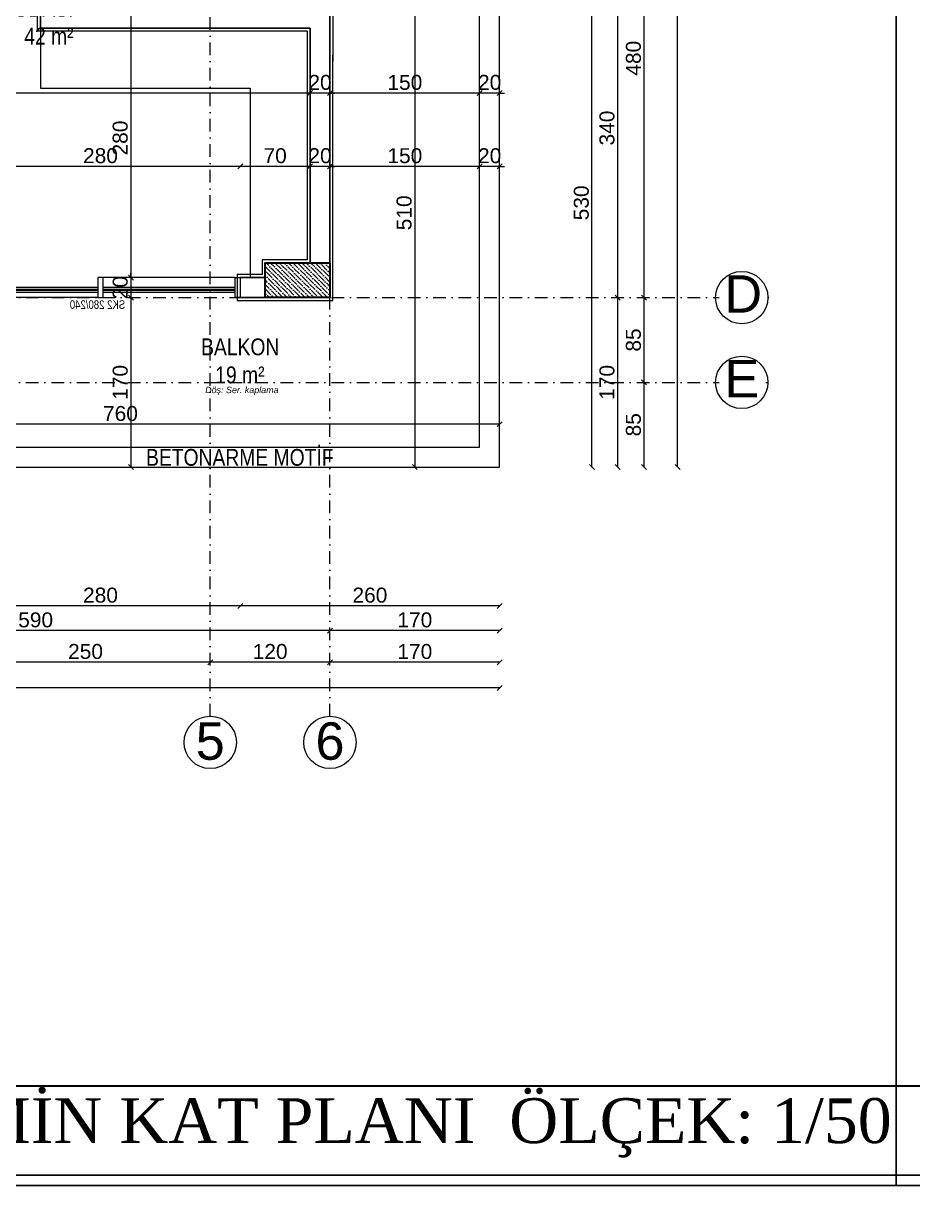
# Model space of a CAD drawing. Header units: millimetres. Extents: x 708 to 46452, y -4963 to 3960.
# Drawn here: x 13717 to 14608, y -4963 to -3797 of the extents above; entities that cross this region are included whole.
import ezdxf

# ---------------------------------------------------------------- set-up
doc = ezdxf.new("R2010")
doc.units = ezdxf.units.MM
doc.linetypes.add('ACAD_ISO10W100', pattern=[18, 12, -3, 0, -3])
doc.linetypes.add('DASHDOT', pattern=[25.4, 12.7, -6.35, 0, -6.35])
for name, color, linetype, lineweight in [('00_DUVAR', 22, 'Continuous', 30), ('00_IC_OLCU', 139, 'Continuous', 20), ('00_KOLON', 2, 'Continuous', 35), ('00_PENCERE', 103, 'Continuous', 13), ('01- TEFRİŞ', 252, 'Continuous', 9), ('AKS', 153, 'ACAD_ISO10W100', 20), ('aks ve noktalılar', 129, 'DASHDOT', 13), ('görünüş1', 251, 'Continuous', 35), ('ROL_DIK', 150, 'Continuous', 0), ('yYAZI', 221, 'Continuous', 30), ('Çerçeve', 8, 'Continuous', 30)]:
    doc.layers.add(name, color=color, linetype=linetype, lineweight=lineweight)
for name, color, linetype in [('00_YAZI', 214, 'Continuous'), ('DUVARTARAMA', 7, 'Continuous'), ('SIVA', 135, 'Continuous')]:
    doc.layers.add(name, color=color, linetype=linetype)
doc.styles.add('ARIAL2', font='arial.ttf', dxfattribs={"width": 0.8})
doc.styles.add('arial_1_18', font='arial.ttf', dxfattribs={"height": 0.2})
doc.styles.add('ARİAL NARROW', font='ARIALN.TTF', dxfattribs={"width": 0.8})
doc.styles.add('GENERATED_STYLE_2', font='times.ttf')
doc.styles.get("Standard").update_dxf_attribs({"font": 'arial.ttf'})
doc.dimstyles.new('ALP_OLCU', dxfattribs={"dimscale": 0, "dimtxt": 15, "dimasz": 5, "dimexe": 0.18, "dimexo": 0.06, "dimgap": 3, "dimtad": 1, "dimdec": 0, "dimrnd": 0.1, "dimzin": 9, "dimdsep": 46, "dimtxsty": 'Standard', "dimblk": 'OBLIQUE', "dimcen": 0, "dimse1": 1, "dimse2": 1, "dimclrd": 256, "dimclre": 256, "dimclrt": 53, "dimadec": 0, "dimazin": 0, "dimtfac": 1, "dimtdec": 0, "dimtix": 1, "dimtmove": 1, "dimatfit": 3, "dimldrblk": 'ARCHTICK', "dimfxl": 0.18, "dimtolj": 1, "dimlwd": -1, "dimarcsym": 0})

# ---------------------------------------------------------------- blocks, each defined once
blk = doc.blocks.new('SK2')
at = {"layer": '00_PENCERE', "lineweight": 15}
for p, q in [((199457, 67246.8), (199452, 67246.8)), ((199452, 67246.8), (199452, 67226.8)), ((199457, 67226.8), (199457, 67246.8)), ((199457, 67246.8), (199594.5, 67246.8)), ((199589.5, 67246.8), (199589.5, 67226.8)), ((199594.5, 67246.8), (199594.5, 67226.8)), ((199727, 67226.8), (199727, 67246.8)), ((199732, 67246.8), (199727, 67246.8)), ((199732, 67226.8), (199732, 67246.8)), ((199457, 67236.8), (199589.5, 67236.8)), ((199457, 67234.8), (199589.5, 67234.8)), ((199457, 67233.8), (199589.5, 67233.8)), ((199457, 67231.8), (199589.5, 67231.8)), ((199594.5, 67236.8), (199727, 67236.8)), ((199594.5, 67234.8), (199727, 67234.8)), ((199594.5, 67233.8), (199727, 67233.8)), ((199594.5, 67231.8), (199727, 67231.8)), ((199452, 67226.8), (199457, 67226.8)), ((199594.5, 67226.8), (199589.5, 67226.8)), ((199594.5, 67226.8), (199732, 67226.8))]:
    blk.add_line(p, q, dxfattribs=at)
at = {"layer": '00_PENCERE', "insert": (199567.2, 67215.4), "char_height": 8.594, "width": 97.846, "attachment_point": 7, "style": 'ARIAL2'}
blk.add_mtext('SK2 280/240', dxfattribs=at)
blk = doc.blocks.new('_Oblique')
at = {"color": 0, "linetype": 'ByBlock', "lineweight": -2}
blk.add_line((-0.5, -0.5), (0.5, 0.5), dxfattribs=at)
blk = doc.blocks.new('*D625')
at = {"layer": '00_IC_OLCU', "transparency": 16777216}
blk.add_line((14194.2, -4463.7), (13054.2, -4463.7), dxfattribs=at)
at = {"layer": 'Defpoints', "color": 0, "transparency": 16777216}
for p in [(13054.2, -4157.4), (14194.2, -4242.4), (13054.2, -4463.7)]:
    blk.add_point(p, dxfattribs=at)
at = {"layer": '00_IC_OLCU', "transparency": 16777216, "xscale": 5, "yscale": 5, "zscale": 5, "rotation": 180}
blk.add_blockref('_Oblique', (13054.2, -4463.7), dxfattribs=at)
at = {"layer": '00_IC_OLCU', "transparency": 16777216, "xscale": 5, "yscale": 5, "zscale": 5}
blk.add_blockref('_Oblique', (14194.2, -4463.7), dxfattribs=at)
at = {"layer": '00_IC_OLCU', "color": 53, "transparency": 16777216, "insert": (13624.2, -4453), "char_height": 15, "attachment_point": 5}
blk.add_mtext('\\A1;1140', dxfattribs=at)
blk = doc.blocks.new('_ArchTick')
at = {"color": 0, "linetype": 'ByBlock', "const_width": 0.15}
blk.add_lwpolyline([(-0.5, -0.5), (0.5, 0.5)], dxfattribs=at)
blk = doc.blocks.new('*D626')
at = {"layer": '00_IC_OLCU', "transparency": 16777216}
blk.add_line((14194.2, -4438), (14024.2, -4438), dxfattribs=at)
at = {"layer": 'Defpoints', "color": 0, "transparency": 16777216}
for p in [(14024.2, -4242.4), (14194.2, -4242.4), (14024.2, -4438)]:
    blk.add_point(p, dxfattribs=at)
at = {"layer": '00_IC_OLCU', "transparency": 16777216, "xscale": 5, "yscale": 5, "zscale": 5, "rotation": 180}
blk.add_blockref('_Oblique', (14024.2, -4438), dxfattribs=at)
at = {"layer": '00_IC_OLCU', "transparency": 16777216, "xscale": 5, "yscale": 5, "zscale": 5}
blk.add_blockref('_Oblique', (14194.2, -4438), dxfattribs=at)
at = {"layer": '00_IC_OLCU', "color": 53, "transparency": 16777216, "insert": (14109.2, -4427.3), "char_height": 15, "attachment_point": 5}
blk.add_mtext('\\A1;170', dxfattribs=at)
blk = doc.blocks.new('*D627')
at = {"layer": '00_IC_OLCU', "transparency": 16777216}
blk.add_line((14024.2, -4438), (13904.2, -4438), dxfattribs=at)
at = {"layer": 'Defpoints', "color": 0, "transparency": 16777216}
for p in [(14024.2, -4242.4), (13904.2, -4438), (13904.2, -4438)]:
    blk.add_point(p, dxfattribs=at)
at = {"layer": '00_IC_OLCU', "transparency": 16777216, "xscale": 5, "yscale": 5, "zscale": 5, "rotation": 180}
blk.add_blockref('_Oblique', (13904.2, -4438), dxfattribs=at)
at = {"layer": '00_IC_OLCU', "transparency": 16777216, "xscale": 5, "yscale": 5, "zscale": 5}
blk.add_blockref('_Oblique', (14024.2, -4438), dxfattribs=at)
at = {"layer": '00_IC_OLCU', "color": 53, "transparency": 16777216, "insert": (13964.2, -4427.3), "char_height": 15, "attachment_point": 5}
blk.add_mtext('\\A1;120', dxfattribs=at)
blk = doc.blocks.new('*D628')
at = {"layer": '00_IC_OLCU', "transparency": 16777216}
blk.add_line((13904.2, -4438), (13654.2, -4438), dxfattribs=at)
at = {"layer": 'Defpoints', "color": 0, "transparency": 16777216}
for p in [(13654.2, -4438), (13654.2, -4438), (13904.2, -4438)]:
    blk.add_point(p, dxfattribs=at)
at = {"layer": '00_IC_OLCU', "transparency": 16777216, "xscale": 5, "yscale": 5, "zscale": 5, "rotation": 180}
blk.add_blockref('_Oblique', (13654.2, -4438), dxfattribs=at)
at = {"layer": '00_IC_OLCU', "transparency": 16777216, "xscale": 5, "yscale": 5, "zscale": 5}
blk.add_blockref('_Oblique', (13904.2, -4438), dxfattribs=at)
at = {"layer": '00_IC_OLCU', "color": 53, "transparency": 16777216, "insert": (13779.2, -4427.3), "char_height": 15, "attachment_point": 5}
blk.add_mtext('\\A1;250', dxfattribs=at)
blk = doc.blocks.new('*D630')
at = {"layer": '00_IC_OLCU', "transparency": 16777216}
blk.add_line((14194.2, -4406.2), (14024.2, -4406.2), dxfattribs=at)
at = {"layer": 'Defpoints', "color": 0, "transparency": 16777216}
for p in [(14024.2, -4072.4), (14194.2, -4242.4), (14024.2, -4406.2)]:
    blk.add_point(p, dxfattribs=at)
at = {"layer": '00_IC_OLCU', "transparency": 16777216, "xscale": 5, "yscale": 5, "zscale": 5, "rotation": 180}
blk.add_blockref('_Oblique', (14024.2, -4406.2), dxfattribs=at)
at = {"layer": '00_IC_OLCU', "transparency": 16777216, "xscale": 5, "yscale": 5, "zscale": 5}
blk.add_blockref('_Oblique', (14194.2, -4406.2), dxfattribs=at)
at = {"layer": '00_IC_OLCU', "color": 53, "transparency": 16777216, "insert": (14109.2, -4395.6), "char_height": 15, "attachment_point": 5}
blk.add_mtext('\\A1;170', dxfattribs=at)
blk = doc.blocks.new('*D631')
at = {"layer": '00_IC_OLCU', "transparency": 16777216}
blk.add_line((14024.2, -4406.2), (13434.2, -4406.2), dxfattribs=at)
at = {"layer": 'Defpoints', "color": 0, "transparency": 16777216}
for p in [(14024.2, -4072.4), (13434.2, -4242.4), (13434.2, -4406.2)]:
    blk.add_point(p, dxfattribs=at)
at = {"layer": '00_IC_OLCU', "transparency": 16777216, "xscale": 5, "yscale": 5, "zscale": 5, "rotation": 180}
blk.add_blockref('_Oblique', (13434.2, -4406.2), dxfattribs=at)
at = {"layer": '00_IC_OLCU', "transparency": 16777216, "xscale": 5, "yscale": 5, "zscale": 5}
blk.add_blockref('_Oblique', (14024.2, -4406.2), dxfattribs=at)
at = {"layer": '00_IC_OLCU', "color": 53, "transparency": 16777216, "insert": (13729.2, -4395.6), "char_height": 15, "attachment_point": 5}
blk.add_mtext('\\A1;590', dxfattribs=at)
blk = doc.blocks.new('*D633')
at = {"layer": '00_IC_OLCU', "transparency": 16777216}
blk.add_line((14194.2, -4381.5), (13934.2, -4381.5), dxfattribs=at)
at = {"layer": 'Defpoints', "color": 0, "transparency": 16777216}
for p in [(13934.2, -4062.4), (14194.2, -4242.4), (13934.2, -4381.5)]:
    blk.add_point(p, dxfattribs=at)
at = {"layer": '00_IC_OLCU', "transparency": 16777216, "xscale": 5, "yscale": 5, "zscale": 5, "rotation": 180}
blk.add_blockref('_Oblique', (13934.2, -4381.5), dxfattribs=at)
at = {"layer": '00_IC_OLCU', "transparency": 16777216, "xscale": 5, "yscale": 5, "zscale": 5}
blk.add_blockref('_Oblique', (14194.2, -4381.5), dxfattribs=at)
at = {"layer": '00_IC_OLCU', "color": 53, "transparency": 16777216, "insert": (14064.2, -4370.8), "char_height": 15, "attachment_point": 5}
blk.add_mtext('\\A1;260', dxfattribs=at)
blk = doc.blocks.new('*D634')
at = {"layer": '00_IC_OLCU', "transparency": 16777216}
blk.add_line((13934.2, -4381.5), (13654.2, -4381.5), dxfattribs=at)
at = {"layer": 'Defpoints', "color": 0, "transparency": 16777216}
for p in [(13654.2, -4062.4), (13934.2, -4062.4), (13654.2, -4381.5)]:
    blk.add_point(p, dxfattribs=at)
at = {"layer": '00_IC_OLCU', "transparency": 16777216, "xscale": 5, "yscale": 5, "zscale": 5, "rotation": 180}
blk.add_blockref('_Oblique', (13654.2, -4381.5), dxfattribs=at)
at = {"layer": '00_IC_OLCU', "transparency": 16777216, "xscale": 5, "yscale": 5, "zscale": 5}
blk.add_blockref('_Oblique', (13934.2, -4381.5), dxfattribs=at)
at = {"layer": '00_IC_OLCU', "color": 53, "transparency": 16777216, "insert": (13794.2, -4370.8), "char_height": 15, "attachment_point": 5}
blk.add_mtext('\\A1;280', dxfattribs=at)
blk = doc.blocks.new('*D535')
at = {"layer": '00_IC_OLCU', "transparency": 16777216}
blk.add_line((14372.5, -4242.4), (14372.5, -2897.4), dxfattribs=at)
at = {"layer": 'Defpoints', "color": 0, "transparency": 16777216}
for p in [(13554.2, -2897.4), (14372.5, -2897.4), (14194.2, -4242.4)]:
    blk.add_point(p, dxfattribs=at)
at = {"layer": '00_IC_OLCU', "transparency": 16777216, "xscale": 5, "yscale": 5, "zscale": 5}
for p, rotation in [((14372.5, -2897.4), 90), ((14372.5, -4242.4), 270)]:
    blk.add_blockref('_Oblique', p, dxfattribs=dict(at, rotation=rotation))
at = {"layer": '00_IC_OLCU', "color": 53, "transparency": 16777216, "insert": (14361.9, -3569.9), "char_height": 15, "attachment_point": 5, "rotation": 90}
blk.add_mtext('\\A1;1345', dxfattribs=at)
blk = doc.blocks.new('*D637')
at = {"layer": '00_IC_OLCU', "transparency": 16777216}
blk.add_line((14339, -4242.4), (14339, -4157.4), dxfattribs=at)
at = {"layer": 'Defpoints', "color": 0, "transparency": 16777216}
for p in [(14194.2, -4157.4), (14339, -4157.4), (14194.2, -4242.4)]:
    blk.add_point(p, dxfattribs=at)
at = {"layer": '00_IC_OLCU', "transparency": 16777216, "xscale": 5, "yscale": 5, "zscale": 5}
for p, rotation in [((14339, -4157.4), 90), ((14339, -4242.4), 270)]:
    blk.add_blockref('_Oblique', p, dxfattribs=dict(at, rotation=rotation))
at = {"layer": '00_IC_OLCU', "color": 53, "transparency": 16777216, "insert": (14328.3, -4199.9), "char_height": 15, "attachment_point": 5, "rotation": 90}
blk.add_mtext('\\A1;85', dxfattribs=at)
blk = doc.blocks.new('*D638')
at = {"layer": '00_IC_OLCU', "transparency": 16777216}
blk.add_line((14339, -4157.4), (14339, -4072.4), dxfattribs=at)
at = {"layer": 'Defpoints', "color": 0, "transparency": 16777216}
for p in [(14339, -4072.4), (14339, -4072.4), (14194.2, -4157.4)]:
    blk.add_point(p, dxfattribs=at)
at = {"layer": '00_IC_OLCU', "transparency": 16777216, "xscale": 5, "yscale": 5, "zscale": 5}
for p, rotation in [((14339, -4072.4), 90), ((14339, -4157.4), 270)]:
    blk.add_blockref('_Oblique', p, dxfattribs=dict(at, rotation=rotation))
at = {"layer": '00_IC_OLCU', "color": 53, "transparency": 16777216, "insert": (14328.3, -4114.9), "char_height": 15, "attachment_point": 5, "rotation": 90}
blk.add_mtext('\\A1;85', dxfattribs=at)
blk = doc.blocks.new('*D639')
at = {"layer": '00_IC_OLCU', "transparency": 16777216}
blk.add_line((14339, -4072.4), (14339, -3592.4), dxfattribs=at)
at = {"layer": 'Defpoints', "color": 0, "transparency": 16777216}
for p in [(14339, -3592.4), (14339, -3592.4), (14339, -4072.4)]:
    blk.add_point(p, dxfattribs=at)
at = {"layer": '00_IC_OLCU', "transparency": 16777216, "xscale": 5, "yscale": 5, "zscale": 5}
for p, rotation in [((14339, -3592.4), 90), ((14339, -4072.4), 270)]:
    blk.add_blockref('_Oblique', p, dxfattribs=dict(at, rotation=rotation))
at = {"layer": '00_IC_OLCU', "color": 53, "transparency": 16777216, "insert": (14328.3, -3832.4), "char_height": 15, "attachment_point": 5, "rotation": 90}
blk.add_mtext('\\A1;480', dxfattribs=at)
blk = doc.blocks.new('*D536')
at = {"layer": '00_IC_OLCU', "transparency": 16777216}
blk.add_line((14312.5, -4242.4), (14312.5, -4072.4), dxfattribs=at)
at = {"layer": 'Defpoints', "color": 0, "transparency": 16777216}
for p in [(14024.2, -4072.4), (14312.5, -4072.4), (14194.2, -4242.4)]:
    blk.add_point(p, dxfattribs=at)
at = {"layer": '00_IC_OLCU', "transparency": 16777216, "xscale": 5, "yscale": 5, "zscale": 5}
for p, rotation in [((14312.5, -4072.4), 90), ((14312.5, -4242.4), 270)]:
    blk.add_blockref('_Oblique', p, dxfattribs=dict(at, rotation=rotation))
at = {"layer": '00_IC_OLCU', "color": 53, "transparency": 16777216, "insert": (14301.8, -4157.4), "char_height": 15, "attachment_point": 5, "rotation": 90}
blk.add_mtext('\\A1;170', dxfattribs=at)
blk = doc.blocks.new('*D537')
at = {"layer": '00_IC_OLCU', "transparency": 16777216}
blk.add_line((14312.5, -4072.4), (14312.5, -3732.4), dxfattribs=at)
at = {"layer": 'Defpoints', "color": 0, "transparency": 16777216}
for p in [(14194.2, -3732.4), (14312.5, -3732.4), (14024.2, -4072.4)]:
    blk.add_point(p, dxfattribs=at)
at = {"layer": '00_IC_OLCU', "transparency": 16777216, "xscale": 5, "yscale": 5, "zscale": 5}
for p, rotation in [((14312.5, -3732.4), 90), ((14312.5, -4072.4), 270)]:
    blk.add_blockref('_Oblique', p, dxfattribs=dict(at, rotation=rotation))
at = {"layer": '00_IC_OLCU', "color": 53, "transparency": 16777216, "insert": (14301.8, -3902.4), "char_height": 15, "attachment_point": 5, "rotation": 90}
blk.add_mtext('\\A1;340', dxfattribs=at)
blk = doc.blocks.new('*D645')
at = {"layer": '00_IC_OLCU', "transparency": 16777216}
blk.add_line((14286.7, -4242.4), (14286.7, -3712.4), dxfattribs=at)
at = {"layer": 'Defpoints', "color": 0, "transparency": 16777216}
for p in [(14024.2, -3712.4), (14286.7, -3712.4), (14194.2, -4242.4)]:
    blk.add_point(p, dxfattribs=at)
at = {"layer": '00_IC_OLCU', "transparency": 16777216, "xscale": 5, "yscale": 5, "zscale": 5}
for p, rotation in [((14286.7, -3712.4), 90), ((14286.7, -4242.4), 270)]:
    blk.add_blockref('_Oblique', p, dxfattribs=dict(at, rotation=rotation))
at = {"layer": '00_IC_OLCU', "color": 53, "transparency": 16777216, "insert": (14276.1, -3977.4), "char_height": 15, "attachment_point": 5, "rotation": 90}
blk.add_mtext('\\A1;530', dxfattribs=at)
blk = doc.blocks.new('*D577')
at = {"layer": '00_IC_OLCU', "transparency": 16777216}
blk.add_line((13824.7, -3772.4), (13824.7, -4052.4), dxfattribs=at)
at = {"layer": 'Defpoints', "color": 0, "transparency": 16777216}
for p in [(13734.2, -3772.4), (13791.7, -4052.4), (13824.7, -4052.4)]:
    blk.add_point(p, dxfattribs=at)
at = {"layer": '00_IC_OLCU', "transparency": 16777216, "xscale": 5, "yscale": 5, "zscale": 5}
for p, rotation in [((13824.7, -3772.4), 90), ((13824.7, -4052.4), 270)]:
    blk.add_blockref('_Oblique', p, dxfattribs=dict(at, rotation=rotation))
at = {"layer": '00_IC_OLCU', "color": 53, "transparency": 16777216, "insert": (13814, -3912.4), "char_height": 15, "attachment_point": 5, "rotation": 90}
blk.add_mtext('\\A1;280', dxfattribs=at)
blk = doc.blocks.new('*D578')
at = {"layer": '00_IC_OLCU', "transparency": 16777216}
for p, q in [((13824.7, -4052.4), (13824.7, -4047.4)), ((13824.7, -4052.4), (13824.7, -4072.4)), ((13824.7, -4072.4), (13824.7, -4077.4))]:
    blk.add_line(p, q, dxfattribs=at)
at = {"layer": 'Defpoints', "color": 0, "transparency": 16777216}
for p in [(13791.7, -4052.4), (13791.7, -4072.4), (13824.7, -4072.4)]:
    blk.add_point(p, dxfattribs=at)
at = {"layer": '00_IC_OLCU', "transparency": 16777216, "xscale": 5, "yscale": 5, "zscale": 5}
for p, rotation in [((13824.7, -4052.4), 270), ((13824.7, -4072.4), 90)]:
    blk.add_blockref('_Oblique', p, dxfattribs=dict(at, rotation=rotation))
at = {"layer": '00_IC_OLCU', "color": 53, "transparency": 16777216, "insert": (13814, -4062.4), "char_height": 15, "attachment_point": 5, "rotation": 90}
blk.add_mtext('\\A1;20', dxfattribs=at)
blk = doc.blocks.new('*D579')
at = {"layer": '00_IC_OLCU', "transparency": 16777216}
blk.add_line((13824.7, -4072.4), (13824.7, -4242.4), dxfattribs=at)
at = {"layer": 'Defpoints', "color": 0, "transparency": 16777216}
for p in [(13791.7, -4072.4), (13814.2, -4242.4), (13824.7, -4242.4)]:
    blk.add_point(p, dxfattribs=at)
at = {"layer": '00_IC_OLCU', "transparency": 16777216, "xscale": 5, "yscale": 5, "zscale": 5}
for p, rotation in [((13824.7, -4072.4), 90), ((13824.7, -4242.4), 270)]:
    blk.add_blockref('_Oblique', p, dxfattribs=dict(at, rotation=rotation))
at = {"layer": '00_IC_OLCU', "color": 53, "transparency": 16777216, "insert": (13814, -4157.4), "char_height": 15, "attachment_point": 5, "rotation": 90}
blk.add_mtext('\\A1;170', dxfattribs=at)
blk = doc.blocks.new('*D580')
at = {"layer": '00_IC_OLCU', "transparency": 16777216}
blk.add_line((14109.2, -3732.4), (14109.2, -4242.4), dxfattribs=at)
at = {"layer": 'Defpoints', "color": 0, "transparency": 16777216}
for p in [(14109.2, -3732.4), (14109.2, -4242.4), (14109.2, -4242.4)]:
    blk.add_point(p, dxfattribs=at)
at = {"layer": '00_IC_OLCU', "transparency": 16777216, "xscale": 5, "yscale": 5, "zscale": 5}
for p, rotation in [((14109.2, -3732.4), 90), ((14109.2, -4242.4), 270)]:
    blk.add_blockref('_Oblique', p, dxfattribs=dict(at, rotation=rotation))
at = {"layer": '00_IC_OLCU', "color": 53, "transparency": 16777216, "insert": (14098.5, -3987.4), "char_height": 15, "attachment_point": 5, "rotation": 90}
blk.add_mtext('\\A1;510', dxfattribs=at)
blk = doc.blocks.new('*D527')
at = {"layer": '00_IC_OLCU', "transparency": 16777216}
for p, q in [((14174.2, -3867.4), (14169.2, -3867.4)), ((14194.2, -3867.4), (14174.2, -3867.4)), ((14194.2, -3867.4), (14199.2, -3867.4))]:
    blk.add_line(p, q, dxfattribs=at)
at = {"layer": 'Defpoints', "color": 0, "transparency": 16777216}
for p in [(14194.2, -3847.4), (14174.2, -3867.4), (14174.2, -3867.4)]:
    blk.add_point(p, dxfattribs=at)
at = {"layer": '00_IC_OLCU', "transparency": 16777216, "xscale": 5, "yscale": 5, "zscale": 5}
blk.add_blockref('_Oblique', (14174.2, -3867.4), dxfattribs=at)
at = {"layer": '00_IC_OLCU', "transparency": 16777216, "xscale": 5, "yscale": 5, "zscale": 5, "rotation": 180}
blk.add_blockref('_Oblique', (14194.2, -3867.4), dxfattribs=at)
at = {"layer": '00_IC_OLCU', "color": 53, "transparency": 16777216, "insert": (14184.2, -3856.7), "char_height": 15, "attachment_point": 5}
blk.add_mtext('\\A1;20', dxfattribs=at)
blk = doc.blocks.new('*D542')
at = {"layer": '00_IC_OLCU', "transparency": 16777216}
blk.add_line((14174.2, -3867.4), (14024.2, -3867.4), dxfattribs=at)
at = {"layer": 'Defpoints', "color": 0, "transparency": 16777216}
for p in [(14024.2, -3867.4), (14174.2, -3867.4), (14024.2, -3870.6)]:
    blk.add_point(p, dxfattribs=at)
at = {"layer": '00_IC_OLCU', "transparency": 16777216, "xscale": 5, "yscale": 5, "zscale": 5, "rotation": 180}
blk.add_blockref('_Oblique', (14024.2, -3867.4), dxfattribs=at)
at = {"layer": '00_IC_OLCU', "transparency": 16777216, "xscale": 5, "yscale": 5, "zscale": 5}
blk.add_blockref('_Oblique', (14174.2, -3867.4), dxfattribs=at)
at = {"layer": '00_IC_OLCU', "color": 53, "transparency": 16777216, "insert": (14099.2, -3856.7), "char_height": 15, "attachment_point": 5}
blk.add_mtext('\\A1;150', dxfattribs=at)
blk = doc.blocks.new('*D543')
at = {"layer": '00_IC_OLCU', "transparency": 16777216}
for p, q in [((14004.2, -3867.4), (13999.2, -3867.4)), ((14024.2, -3867.4), (14004.2, -3867.4)), ((14024.2, -3867.4), (14029.2, -3867.4))]:
    blk.add_line(p, q, dxfattribs=at)
at = {"layer": 'Defpoints', "color": 0, "transparency": 16777216}
for p in [(14004.2, -3867.4), (14004.2, -3870.6), (14024.2, -3870.6)]:
    blk.add_point(p, dxfattribs=at)
at = {"layer": '00_IC_OLCU', "transparency": 16777216, "xscale": 5, "yscale": 5, "zscale": 5}
blk.add_blockref('_Oblique', (14004.2, -3867.4), dxfattribs=at)
at = {"layer": '00_IC_OLCU', "transparency": 16777216, "xscale": 5, "yscale": 5, "zscale": 5, "rotation": 180}
blk.add_blockref('_Oblique', (14024.2, -3867.4), dxfattribs=at)
at = {"layer": '00_IC_OLCU', "color": 53, "transparency": 16777216, "insert": (14014.2, -3856.7), "char_height": 15, "attachment_point": 5}
blk.add_mtext('\\A1;20', dxfattribs=at)
blk = doc.blocks.new('*D544')
at = {"layer": '00_IC_OLCU', "transparency": 16777216}
blk.add_line((14004.2, -3867.4), (13074.2, -3867.4), dxfattribs=at)
at = {"layer": 'Defpoints', "color": 0, "transparency": 16777216}
for p in [(13074.2, -3867.4), (13074.2, -3870.6), (14004.2, -3870.6)]:
    blk.add_point(p, dxfattribs=at)
at = {"layer": '00_IC_OLCU', "transparency": 16777216, "xscale": 5, "yscale": 5, "zscale": 5, "rotation": 180}
blk.add_blockref('_Oblique', (13074.2, -3867.4), dxfattribs=at)
at = {"layer": '00_IC_OLCU', "transparency": 16777216, "xscale": 5, "yscale": 5, "zscale": 5}
blk.add_blockref('_Oblique', (14004.2, -3867.4), dxfattribs=at)
at = {"layer": '00_IC_OLCU', "color": 53, "transparency": 16777216, "insert": (13539.2, -3856.7), "char_height": 15, "attachment_point": 5}
blk.add_mtext('\\A1;930', dxfattribs=at)
blk = doc.blocks.new('*D546')
at = {"layer": '00_IC_OLCU', "transparency": 16777216}
for p, q in [((14174.2, -3940.8), (14169.2, -3940.8)), ((14194.2, -3940.8), (14174.2, -3940.8)), ((14194.2, -3940.8), (14199.2, -3940.8))]:
    blk.add_line(p, q, dxfattribs=at)
at = {"layer": 'Defpoints', "color": 0, "transparency": 16777216}
for p in [(14174.2, -3940.8), (14174.2, -3987.4), (14194.2, -3987.4)]:
    blk.add_point(p, dxfattribs=at)
at = {"layer": '00_IC_OLCU', "transparency": 16777216, "xscale": 5, "yscale": 5, "zscale": 5}
blk.add_blockref('_Oblique', (14174.2, -3940.8), dxfattribs=at)
at = {"layer": '00_IC_OLCU', "transparency": 16777216, "xscale": 5, "yscale": 5, "zscale": 5, "rotation": 180}
blk.add_blockref('_Oblique', (14194.2, -3940.8), dxfattribs=at)
at = {"layer": '00_IC_OLCU', "color": 53, "transparency": 16777216, "insert": (14184.2, -3930.2), "char_height": 15, "attachment_point": 5}
blk.add_mtext('\\A1;20', dxfattribs=at)
blk = doc.blocks.new('*D547')
at = {"layer": '00_IC_OLCU', "transparency": 16777216}
blk.add_line((14174.2, -3940.8), (14024.2, -3940.8), dxfattribs=at)
at = {"layer": 'Defpoints', "color": 0, "transparency": 16777216}
for p in [(14024.2, -3940.8), (14174.2, -3987.4), (14024.2, -4037.4)]:
    blk.add_point(p, dxfattribs=at)
at = {"layer": '00_IC_OLCU', "transparency": 16777216, "xscale": 5, "yscale": 5, "zscale": 5, "rotation": 180}
blk.add_blockref('_Oblique', (14024.2, -3940.8), dxfattribs=at)
at = {"layer": '00_IC_OLCU', "transparency": 16777216, "xscale": 5, "yscale": 5, "zscale": 5}
blk.add_blockref('_Oblique', (14174.2, -3940.8), dxfattribs=at)
at = {"layer": '00_IC_OLCU', "color": 53, "transparency": 16777216, "insert": (14099.2, -3930.2), "char_height": 15, "attachment_point": 5}
blk.add_mtext('\\A1;150', dxfattribs=at)
blk = doc.blocks.new('*D548')
at = {"layer": '00_IC_OLCU', "transparency": 16777216}
for p, q in [((14004.2, -3940.8), (13999.2, -3940.8)), ((14024.2, -3940.8), (14004.2, -3940.8)), ((14024.2, -3940.8), (14029.2, -3940.8))]:
    blk.add_line(p, q, dxfattribs=at)
at = {"layer": 'Defpoints', "color": 0, "transparency": 16777216}
for p in [(14004.2, -3940.8), (14004.2, -4037.4), (14024.2, -4037.4)]:
    blk.add_point(p, dxfattribs=at)
at = {"layer": '00_IC_OLCU', "transparency": 16777216, "xscale": 5, "yscale": 5, "zscale": 5}
blk.add_blockref('_Oblique', (14004.2, -3940.8), dxfattribs=at)
at = {"layer": '00_IC_OLCU', "transparency": 16777216, "xscale": 5, "yscale": 5, "zscale": 5, "rotation": 180}
blk.add_blockref('_Oblique', (14024.2, -3940.8), dxfattribs=at)
at = {"layer": '00_IC_OLCU', "color": 53, "transparency": 16777216, "insert": (14014.2, -3930.2), "char_height": 15, "attachment_point": 5}
blk.add_mtext('\\A1;20', dxfattribs=at)
blk = doc.blocks.new('*D549')
at = {"layer": '00_IC_OLCU', "transparency": 16777216}
blk.add_line((14004.2, -3940.8), (13934.2, -3940.8), dxfattribs=at)
at = {"layer": 'Defpoints', "color": 0, "transparency": 16777216}
for p in [(13934.2, -3940.8), (14004.2, -4037.4), (13934.2, -4052.4)]:
    blk.add_point(p, dxfattribs=at)
at = {"layer": '00_IC_OLCU', "transparency": 16777216, "xscale": 5, "yscale": 5, "zscale": 5, "rotation": 180}
blk.add_blockref('_Oblique', (13934.2, -3940.8), dxfattribs=at)
at = {"layer": '00_IC_OLCU', "transparency": 16777216, "xscale": 5, "yscale": 5, "zscale": 5}
blk.add_blockref('_Oblique', (14004.2, -3940.8), dxfattribs=at)
at = {"layer": '00_IC_OLCU', "color": 53, "transparency": 16777216, "insert": (13969.2, -3930.2), "char_height": 15, "attachment_point": 5}
blk.add_mtext('\\A1;70', dxfattribs=at)
blk = doc.blocks.new('*D550')
at = {"layer": '00_IC_OLCU', "transparency": 16777216}
blk.add_line((13934.2, -3940.8), (13654.2, -3940.8), dxfattribs=at)
at = {"layer": 'Defpoints', "color": 0, "transparency": 16777216}
for p in [(13654.2, -3940.8), (13654.2, -4052.4), (13934.2, -4052.4)]:
    blk.add_point(p, dxfattribs=at)
at = {"layer": '00_IC_OLCU', "transparency": 16777216, "xscale": 5, "yscale": 5, "zscale": 5, "rotation": 180}
blk.add_blockref('_Oblique', (13654.2, -3940.8), dxfattribs=at)
at = {"layer": '00_IC_OLCU', "transparency": 16777216, "xscale": 5, "yscale": 5, "zscale": 5}
blk.add_blockref('_Oblique', (13934.2, -3940.8), dxfattribs=at)
at = {"layer": '00_IC_OLCU', "color": 53, "transparency": 16777216, "insert": (13794.2, -3930.2), "char_height": 15, "attachment_point": 5}
blk.add_mtext('\\A1;280', dxfattribs=at)
blk = doc.blocks.new('*D528')
at = {"layer": '00_IC_OLCU', "transparency": 16777216}
blk.add_line((14194.2, -4199.3), (13434.2, -4199.3), dxfattribs=at)
at = {"layer": 'Defpoints', "color": 0, "transparency": 16777216}
for p in [(13434.2, -4199.3), (13434.2, -4242.4), (14194.2, -4242.4)]:
    blk.add_point(p, dxfattribs=at)
at = {"layer": '00_IC_OLCU', "transparency": 16777216, "xscale": 5, "yscale": 5, "zscale": 5, "rotation": 180}
blk.add_blockref('_Oblique', (13434.2, -4199.3), dxfattribs=at)
at = {"layer": '00_IC_OLCU', "transparency": 16777216, "xscale": 5, "yscale": 5, "zscale": 5}
blk.add_blockref('_Oblique', (14194.2, -4199.3), dxfattribs=at)
at = {"layer": '00_IC_OLCU', "color": 53, "transparency": 16777216, "insert": (13814.2, -4188.7), "char_height": 15, "attachment_point": 5}
blk.add_mtext('\\A1;760', dxfattribs=at)

msp = doc.modelspace()

# ---------------------------------------------------------------- hatches: boundary and pattern name
at = {"layer": 'DUVARTARAMA'}
h = msp.add_hatch(dxfattribs=at)
h.set_pattern_fill('ANSI36', color=8, angle=90)
h.set_pattern_definition([(135, (17121.605, -4621.7643), (-6.173926, 1.683798), [7.9375, -1.5875, 0, -1.5875])])
h.paths.add_polyline_path([(13959.174, -4072.372), (13959.174, -4037.372), (14024.174, -4037.372), (14024.174, -4072.372)])

# ---------------------------------------------------------------- linework, layer by layer
for points in [[(13434.174, -4157.372), (13434.174, -4242.372), (14194.174, -4242.372), (14194.174, -3732.372), (14024.174, -3732.372)], [(13454.174, -4157.372), (13454.174, -4222.372), (14174.174, -4222.372), (14174.174, -3752.372), (14024.174, -3752.372)]]:
    msp.add_lwpolyline(points)
at = {"layer": '00_DUVAR'}
for p, q in [((14004.174, -4037.372), (14004.174, -3802.372)), ((13934.174, -4052.372), (13959.174, -4052.372))]:
    msp.add_line(p, q, dxfattribs=at)
for points in [[(14004.174, -3802.372), (13734.174, -3802.372), (13734.174, -3692.372)], [(14024.174, -3832.372), (14024.174, -3709.372)], [(13934.174, -4072.372), (14024.174, -4072.372), (14024.174, -3832.372)]]:
    msp.add_lwpolyline(points, dxfattribs=at)
at = {"layer": '00_KOLON'}
msp.add_lwpolyline([(13959.174, -4072.372), (13959.174, -4037.372), (14024.174, -4037.372), (14024.174, -4072.372), (13959.174, -4072.372)], dxfattribs=at)
at = {"layer": '01- TEFRİŞ'}
msp.add_lwpolyline([(13734.174, -3802.372), (13734.174, -3862.372), (13944.174, -3862.372), (13944.174, -4052.372)], dxfattribs=at)
at = {"layer": 'AKS', "color": 30, "linetype": 'Continuous', "lineweight": 5}
for centre in [(14436.826, -4072.372), (14436.826, -4157.372), (13904.174, -4518.337), (14024.174, -4518.337)]:
    msp.add_circle(centre, 26.25, dxfattribs=at)
at = {"layer": 'aks ve noktalılar'}
for points in [[(13904.174, -4492.372), (13904.174, -2743.876)], [(14024.174, -4492.372), (14024.174, -2743.876)], [(12699.527, -4072.372), (14414.049, -4072.372)], [(14463.076, -4072.372), (14463.802, -4072.372)], [(12699.527, -4157.372), (14414.152, -4157.372)], [(14460.886, -4157.372), (14463.076, -4157.372)]]:
    msp.add_lwpolyline(points, dxfattribs=at)
at = {"layer": 'görünüş1'}
msp.add_line((10275.445, -4862.728), (34332.769, -4862.728), dxfattribs=at)
at = {"layer": 'SIVA'}
for p, q in [((13731.174, -3805.372), (13731.174, -3689.372)), ((14027.174, -3709.372), (14027.174, -3835.372)), ((14001.174, -3805.372), (13731.174, -3805.372)), ((14001.174, -3805.372), (14001.174, -4034.372)), ((14027.174, -4075.372), (14027.174, -3829.372)), ((14001.174, -4034.372), (13956.174, -4034.372)), ((13956.174, -4034.372), (13956.174, -4049.372)), ((13956.174, -4049.372), (13931.174, -4049.372)), ((13931.174, -4049.372), (13931.174, -4075.372)), ((13931.174, -4075.372), (14027.174, -4075.372))]:
    msp.add_line(p, q, dxfattribs=at)
at = {"layer": 'Çerçeve'}
for p, q in [((14591.484, -4962.621), (14591.484, -2331.859)), ((3680.496, -4952.145), (20994.588, -4952.392)), ((6228.153, -4962.893), (20953.045, -4962.621))]:
    msp.add_line(p, q, dxfattribs=at)

# ---------------------------------------------------------------- block references
at = {"layer": '00_DUVAR', "xscale": -1}
msp.add_blockref('SK2', (213386.191, -71299.205), dxfattribs=at)

# ---------------------------------------------------------------- texts
at = {"layer": '00_YAZI', "char_height": 16.875, "width": 303.06029, "style": 'ARİAL NARROW'}
for s, insert, attachment_point in [('{\\W1;YATAK ODASI\\P42 m²}', (13767.196, -3818.774), 9), ('\\pi113.83766;{\\W1;BALKON\\P\\pi128.0191;19 m²}', (13781.158, -4158.592), 7), ('\\pi58.69462;{\\W1;BETONARME MOTİF}', (13781.158, -4241.269), 7)]:
    msp.add_mtext(s, dxfattribs=dict(at, insert=insert, attachment_point=attachment_point))
at = {"layer": 'AKS', "color": 30, "linetype": 'Continuous', "lineweight": 5, "style": 'arial_1_18'}
for s, p in [('D', (14419.384, -4087.472)), ('E', (14419.384, -4172.472)), ('5', (13889.607, -4535.779)), ('6', (14009.607, -4535.779))]:
    msp.add_text(s, height=37.5, dxfattribs=at).set_placement(p)
at = {"layer": 'ROL_DIK', "color": 0, "lineweight": 40, "insert": (13495.906, -4875.115), "char_height": 45, "attachment_point": 1, "style": 'GENERATED_STYLE_2'}
msp.add_mtext('     ZEMİN KAT PLANI  ÖLÇEK: 1/50', dxfattribs=at)
at = {"layer": 'yYAZI', "insert": (13972.654, -4161.781), "char_height": 6.4, "width": 95.25986, "attachment_point": 3}
msp.add_mtext('{\\fArial|b0|i1|c162|p34;Döş: Ser. kaplama}', dxfattribs=at)

# ---------------------------------------------------------------- dimensions: what is measured, and where the dimension line sits
at = {"layer": '00_IC_OLCU'}
for base, p1, p2, angle, picture, middle in [((14372.536, -2897.372), (14194.174, -4242.372), (13554.174, -2897.372), 90, '*D535', (14361.872, -3569.872)), ((14338.961, -3592.372), (14338.961, -4072.372), (14338.961, -3592.372), 90, '*D639', (14328.302, -3832.372)), ((14286.738, -3712.372), (14194.174, -4242.372), (14024.174, -3712.372), 90, '*D645', (14276.074, -3977.372)), ((14312.497, -3732.372), (14024.174, -4072.372), (14194.174, -3732.372), 90, '*D537', (14301.833, -3902.372)), ((14109.174, -4242.372), (14109.174, -3732.372), (14109.174, -4242.372), 90, '*D580', (14098.515, -3987.372)), ((13824.674, -4052.372), (13734.174, -3772.372), (13791.674, -4052.372), 90, '*D577', (13814.015, -3912.372)), ((13074.174, -3867.389), (14004.174, -3870.602), (13074.174, -3870.602), 180, '*D544', (13539.174, -3856.725)), ((14004.174, -3867.389), (14024.174, -3870.602), (14004.174, -3870.602), 180, '*D543', (14014.174, -3856.73)), ((14024.174, -3867.389), (14174.174, -3867.389), (14024.174, -3870.602), 180, '*D542', (14099.174, -3856.73)), ((14174.174, -3867.389), (14194.174, -3847.389), (14174.174, -3867.389), 180, '*D527', (14184.174, -3856.73)), ((13654.174, -3940.84), (13934.174, -4052.372), (13654.174, -4052.372), 180, '*D550', (13794.174, -3930.181)), ((13934.174, -3940.84), (14004.174, -4037.372), (13934.174, -4052.372), 180, '*D549', (13969.174, -3930.181)), ((14004.174, -3940.84), (14024.174, -4037.372), (14004.174, -4037.372), 180, '*D548', (14014.174, -3930.181)), ((14024.174, -3940.84), (14174.174, -3987.372), (14024.174, -4037.372), 180, '*D547', (14099.174, -3930.181)), ((14174.174, -3940.84), (14194.174, -3987.372), (14174.174, -3987.372), 180, '*D546', (14184.174, -3930.181)), ((13824.674, -4072.372), (13791.674, -4052.372), (13791.674, -4072.372), 90, '*D578', (13814.015, -4062.372)), ((13654.174, -4381.462), (13934.174, -4062.372), (13654.174, -4062.372), 180, '*D634', (13794.174, -4370.804)), ((13934.174, -4381.462), (14194.174, -4242.372), (13934.174, -4062.372), 180, '*D633', (14064.174, -4370.804)), ((13434.174, -4406.226), (14024.174, -4072.372), (13434.174, -4242.372), 180, '*D631', (13729.174, -4395.568)), ((13824.674, -4242.372), (13791.674, -4072.372), (13814.174, -4242.372), 90, '*D579', (13814.015, -4157.372)), ((14024.174, -4406.226), (14194.174, -4242.372), (14024.174, -4072.372), 180, '*D630', (14109.174, -4395.568)), ((14312.497, -4072.372), (14194.174, -4242.372), (14024.174, -4072.372), 90, '*D536', (14301.838, -4157.372)), ((14338.961, -4072.372), (14194.174, -4157.372), (14338.961, -4072.372), 90, '*D638', (14328.302, -4114.872)), ((13054.174, -4463.675), (14194.174, -4242.372), (13054.174, -4157.372), 180, '*D625', (13624.174, -4453.017)), ((14338.961, -4157.372), (14194.174, -4242.372), (14194.174, -4157.372), 90, '*D637', (14328.302, -4199.872)), ((13434.174, -4199.336), (14194.174, -4242.372), (13434.174, -4242.372), 180, '*D528', (13814.174, -4188.677)), ((13904.174, -4437.988), (14024.174, -4242.372), (13904.174, -4437.988), 180, '*D627', (13964.174, -4427.329)), ((14024.174, -4437.988), (14194.174, -4242.372), (14024.174, -4242.372), 180, '*D626', (14109.174, -4427.329)), ((13654.174, -4437.988), (13904.174, -4437.988), (13654.174, -4437.988), 180, '*D628', (13779.174, -4427.329))]:
    dim = msp.add_linear_dim(base=base, p1=p1, p2=p2, angle=angle, dimstyle='ALP_OLCU', override={"dimscale": 1}, dxfattribs=at)
    dim.commit()
    dim.dimension.update_dxf_attribs({"geometry": picture, "text_midpoint": middle})

doc.saveas('drawing.dxf')
